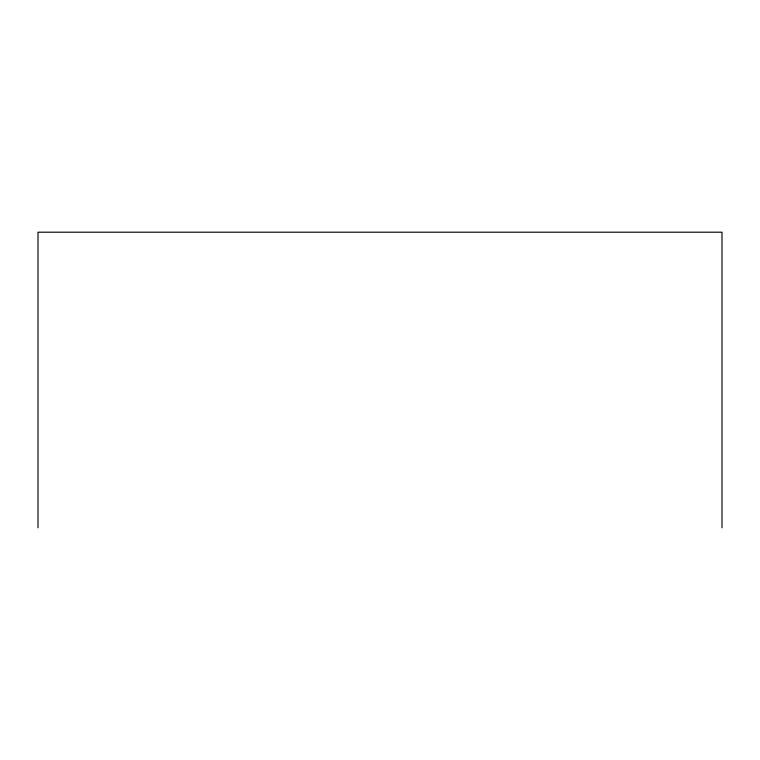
<?xml version="1.0" encoding="UTF-8"?>
<svg xmlns="http://www.w3.org/2000/svg" width="760" height="760" viewBox="0 0 760 760"><rect width="100%" height="100%" fill="white"/><g stroke="black" fill="none" stroke-linecap="round" stroke-linejoin="round"><path stroke-width="1.14" d="M722 527.801L722 232.199L38 232.199L38 527.801"/></g></svg>
